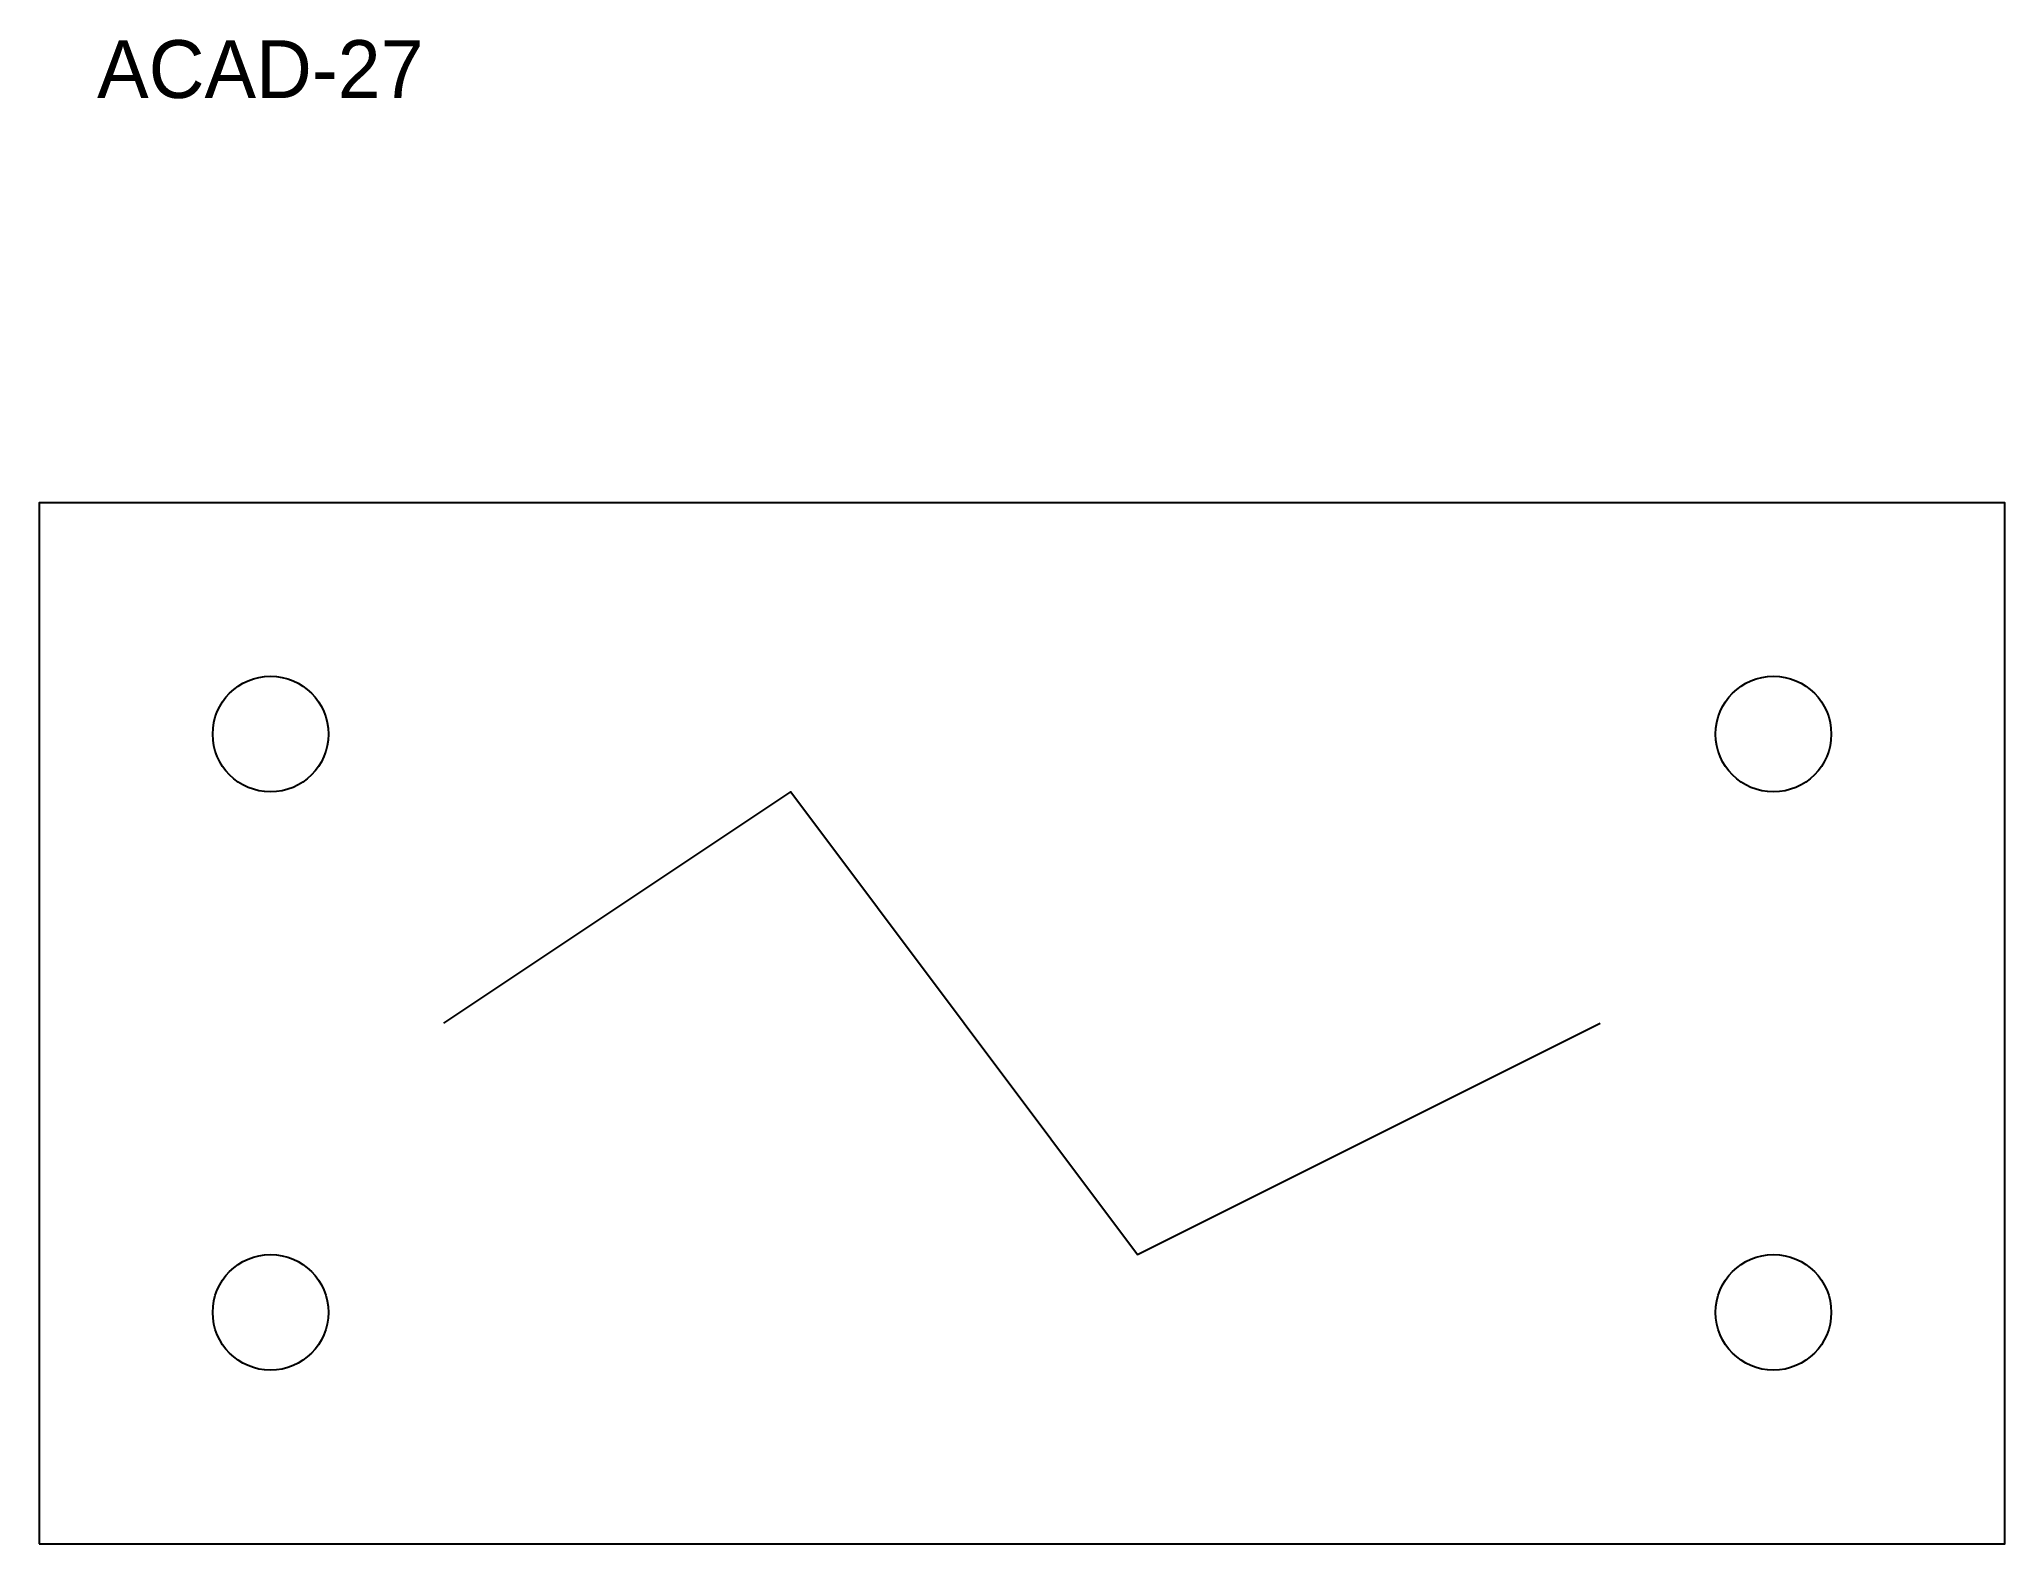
# Model space of a CAD drawing. Header units: metres. Extents: x 0 to 170, y 0 to 130.
import ezdxf

# ---------------------------------------------------------------- set-up
doc = ezdxf.new("R2010")
doc.units = ezdxf.units.M
for name, color, linetype in [('ANNOTATION', 7, 'Continuous'), ('HOLE', 7, 'Continuous'), ('OUTLINE', 7, 'Continuous'), ('SLOT', 7, 'Continuous')]:
    doc.layers.add(name, color=color, linetype=linetype)

msp = doc.modelspace()

# ---------------------------------------------------------------- linework, layer by layer
at = {"layer": 'HOLE'}
for centre in [(20, 70), (150, 70), (20, 20), (150, 20)]:
    msp.add_circle(centre, 5, dxfattribs=at)
at = {"layer": 'OUTLINE'}
msp.add_lwpolyline([(0, 0), (170, 0), (170, 90), (0, 90)], close=True, dxfattribs=at)
at = {"layer": 'SLOT'}
msp.add_lwpolyline([(35, 45), (65, 65), (95, 25), (135, 45)], dxfattribs=at)

# ---------------------------------------------------------------- texts
at = {"layer": 'ANNOTATION'}
msp.add_text('ACAD-27', height=5, dxfattribs=at).set_placement((5, 125))

doc.saveas('drawing.dxf')
